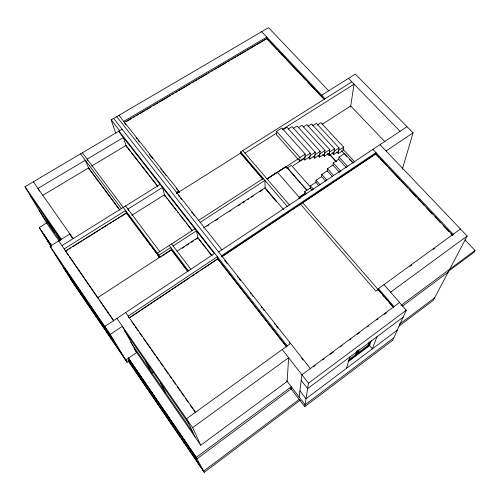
<?xml version="1.0" encoding="UTF-8"?>
<svg xmlns="http://www.w3.org/2000/svg" width="500" height="500" viewBox="0 0 500 500"><rect width="100%" height="100%" fill="white"/><g stroke="black" fill="none" stroke-linecap="round" stroke-linejoin="round"><path stroke-width="0.75" d="M309.981 156.625L304.788 160.006L305.2 154.044L281.856 128.012L276.606 131.325L276.581 134.956L299.706 160.969L304.956 157.556M266.906 178.888L286.106 166.444L300.444 183.031M299.706 160.969L299.913 157.475L276.606 131.325M299.081 198.688L299.175 197.225L304.625 193.606L305.644 194.775M300.575 204.225L375.938 291.119L378.45 289.288M302.738 202.781L393.656 307.394M304.55 194.55L304.775 191.588L310.225 187.969L312.281 190.306M291.144 388.881L291.312 386.806L196.306 457.325L204.219 472.312L300.375 400.131M314.931 155.706L309.788 159.062L310.269 153.131L287.006 127.312L283.113 129.775M310.138 188.925L310.406 185.912L315.875 182.288L318.981 185.794M319.806 154.806L314.713 158.138L315.25 152.238L292.087 126.625L288.225 129.075M321.556 96.725L321.7 95.194L355.3 74.1L413.081 132.85L402.356 169.106M315.856 182.494L316.081 180.2L321.538 176.588L325.594 181.131M324.613 153.919L319.562 157.219L320.163 151.356L297.087 125.95L293.263 128.375M321.494 176.956L321.775 174.469L327.225 170.863L332.337 176.531M329.344 153.044L324.338 156.319L325 150.488L302.013 125.288L298.225 127.694M299.163 397.044L301.906 374.762L399.55 302.462M334.006 152.181L329.05 155.431L329.762 149.631L306.863 124.631L303.113 127.019M327.181 171.238L327.494 168.706L332.944 165.106L339.637 172.469M332.119 152.838L333.688 154.556L334.456 148.787L311.644 123.981L307.925 126.35M332.894 165.487L333.244 162.919L338.713 159.306L346.488 167.794M336.694 151.988L338.256 153.694L339.081 147.956L316.356 123.35L312.675 125.7M338.656 159.688L339.038 157.081L344.494 153.488L353.369 163.094M317.35 125.05L321 122.719L343.638 147.137L343.119 150.494L338.256 153.694M350.544 107.05L354.087 84.156L282.425 129.438M290.569 388.137L304.769 406.675L308.469 383.188L406.3 310.194L383.975 284.619M375.662 154.144L376.006 152.631L221.6 255.719M346.5 368.3L350.019 356.9M348.963 359.594L355.706 354.544L356.9 350.9M356.075 355.675L357.938 350.069M377.95 290.113L378.438 288.65L460.425 228.988M357.362 354.712L359.019 349.787M368.938 342.581L367.912 345.4L357 353.575M368.263 346.544L370.125 341.481M371.419 340.513L369.538 345.588L348.056 361.688M377.013 336.706L372.3 348.9L369.431 345.456M406.3 310.194L392.719 340.288L304.769 406.675M452.544 235.569L453.175 234.262L372.919 149.369M380.025 144.644L467.156 236.05L433.375 300.294L399.031 326.069M464.85 239.775L475 250.463L473.931 252.344L448.75 271.044M242.994 202.913L243.919 201.85M393.837 337.806L305.075 404.75L286.556 380.606M397.325 330.087L306.019 398.738L299.931 390.825M348.2 361.213L369.725 345.081M299.15 399.444L203.588 471.119L128.056 360.431M399.087 324.487L434.688 297.787M403.169 317.137L307.613 388.625L301.212 380.381M400.95 305.425L475 250.463M291.613 388.537L197.075 458.781L128.544 358.512M402.425 306.194L448.125 272.238M200.738 445.256L287.175 381.413L288.606 357.688L192.644 427.663L200.738 445.256L134.188 348.913M313.356 366.881L315.238 365.487M322.762 359.906L324.019 358.981M330.294 354.331L333.431 352.006M340.331 346.894L342.212 345.5M349.744 339.925L350.994 338.994M357.269 334.35L359.781 332.488M367.306 326.912L368.562 325.981M376.719 319.944L377.975 319.012M384.25 314.369L386.756 312.506M390.581 292.188L467.156 236.05M409.913 266.388L411.8 265.012M433.2 249.438L434.456 248.519M290.6 343.456L186.5 418.8L195.169 437.2M153.106 372.013L151.838 372.894L145.931 361.7M72.019 237.819L69.9 233.975L50.087 246.269L72.138 281.537L127.15 362.306L129.863 360.444L128.5 358.131M127.15 362.306L110.219 334.394L122.369 326.262L136.688 352.537L125.756 360.006L70.319 278.619M386.044 150.963L413.081 132.85M129.075 317.913L217.706 258.725L286.7 346.887M129.825 317.675L170.55 290.475M171.844 289.613L189.944 277.519M191.238 276.656L194.469 274.5M195.763 273.631L198.994 271.475M200.287 270.613L217.744 258.95L286.212 346.456M221.737 256.65L375.75 153.756L452.706 235.238M221.775 256.881L266.462 227.019M267.762 226.15L271 223.988M272.294 223.125L290.431 211.006M291.725 210.138L294.962 207.975M296.262 207.106L375.037 154.475M214.775 253.331L104.8 326.45L120.781 352.706M299.919 197.056L304.981 193.694M218.669 252L407.019 126.681M334.137 151.194L339.081 147.956M338.738 150.35L343.638 147.137M333.688 154.556L338.594 151.331M160.381 257.094L171.469 249.862L187.65 271.219M319.913 153.806L325 150.488M324.725 152.919L329.762 149.631M176.938 251.231L197.838 237.562L212.075 255.806M182.281 248.275L184.237 246.994M186.85 245.287L188.806 244.006M191.412 242.3L193.369 241.025M195.325 239.744L197.938 238.038L196.438 230.819L173.144 245.981M329.462 152.05L334.456 148.787M194.869 228.812L157.413 253.144L158.887 257.594M293.194 165.669L303.669 158.863M310.062 155.612L315.25 152.238M159.688 257.431L158.956 255.212L170.794 247.512L171.637 250.45M315.025 154.7L320.163 151.356M203.469 227.938L265.081 187.794L283.463 209.412M206.85 226.275L208.812 224.994M215.356 220.731L217.975 219.025M229.75 211.344L231.062 210.494M238.256 205.8L240.225 204.519M242.838 202.812L244.806 201.537M247.419 199.831L248.731 198.975M251.35 197.269L253.312 195.994M259.856 191.725L262.475 190.019M97.65 297.706L171.4 249.631L188.056 271.613M85.037 296.65L83.787 297.462L76.256 285.312M299.913 157.475L305.2 154.044M200.2 222.344L264.925 180.375L265.087 188.312L276.5 201.737M267.562 178.681L277.312 172.144L300.194 198.406M279.194 171.144L285.469 167.069M267.688 178.625L270.956 176.506M272.269 175.656L279.462 170.994M280.769 170.144L298.506 158.644M286.625 168.388L291.331 165.331L310.525 187.131M305.025 156.537L310.269 153.131M198.631 220.356L263.319 178.494M322.062 124.356L350.706 106.013L384.963 141.756M177.475 193.238L179.45 191.994M244.95 153.112L276.506 133.175M118.925 115.331L178.775 190.906L176.506 192.338L176.844 193.781M240.731 153.4L240.619 151.931L351.831 81.844M176.756 193.394L241.075 152.825M131.819 215.294L164.456 194.794L192.494 230.712M65.425 251.006L126.438 212.825L159.644 257.294M65.562 251.244L67.531 250.012M68.844 249.188L70.806 247.956M72.775 246.725L81.956 240.981M83.263 240.162L100.306 229.494M101.619 228.669L107.519 224.975M108.831 224.156L111.456 222.512M112.762 221.694L126.531 213.075L159.719 257.525M61.919 245.619L160.131 184.444M55.663 231.669L54.344 232.481L46.006 218.363M50.969 246.394L39.212 227.519L47.194 222.644M42.794 195.319L88.575 167.881L119.931 210.05M91.694 166.012L125.962 145.475L157.838 186.319M59.013 240.981L46.725 223.181L25 186.744L122.125 129.244M124.087 122.562L266.781 38.394L324.387 99.381M126.194 121.669L131.575 118.494M133.594 117.3L134.944 116.506M136.287 115.712L138.306 114.525M139.65 113.731L144.356 110.95M145.706 110.156L151.088 106.981M153.106 105.794L154.45 105M155.794 104.206L157.812 103.012M159.156 102.219L170.594 95.469M172.613 94.281L173.956 93.488M175.3 92.694L177.319 91.5M178.663 90.706L190.1 83.963M192.119 82.769L193.463 81.975M194.812 81.181L196.825 79.994M198.175 79.2L206.919 74.037M208.263 73.244L209.606 72.45M211.625 71.263L212.975 70.469M214.319 69.675L216.337 68.481M217.681 67.688L226.425 62.531M227.769 61.737L229.788 60.544M231.137 59.75L232.481 58.956M233.825 58.163L235.844 56.975M237.188 56.181L245.931 51.019M247.281 50.225L249.3 49.037M250.644 48.244L255.35 45.462M256.694 44.669L265.444 39.513M123.719 121.388L266.769 37.088L266.794 39.312M115.538 132.812L111.188 119.869L268.538 27.688L328.7 90.8M348.462 78.394L400.081 131.3M261.675 31.7L325.044 98.725M266.788 38.719L268.919 40.975M269.988 42.106L277.45 50.006M278.512 51.137L285.444 58.475M286.512 59.6L306.231 80.487M307.3 81.619L314.762 89.519M315.825 90.65L322.756 97.987M375.681 154.037L379.425 158M380.487 159.131L387.431 166.481M388.5 167.613L399.719 179.488M400.781 180.619L407.725 187.975M409.331 189.669L416.269 197.025M417.875 198.719L424.281 205.506M426.419 207.769L432.294 213.988M434.963 216.819L440.306 222.475M443.506 225.863L448.85 231.519M450.981 233.781L452.587 235.481M342.775 148.981L354.831 162.013M341.581 150.794L346.856 156.5M349.487 159.356L352.656 162.787M339.038 157.081L347.9 166.731M329.694 154.35L336.488 161.8M329.663 154.6L335.931 161.469M327.469 153.7L329.05 155.431M333.244 162.919L341.006 171.444M322.794 154.613L324.338 156.319M318.006 155.5L319.562 157.219M327.494 168.706L333.656 175.538M313.15 156.406L314.713 158.138M308.219 157.319L309.788 159.062M321.775 174.469L326.875 180.169M303.25 158.287L304.788 160.006M316.081 180.2L320.138 184.762M310.406 185.912L313.425 189.344M286.106 166.444L307.119 190.419M301.469 184.2L306.588 190.069M304.775 191.588L306.831 193.938M378.438 288.65L393.988 306.575M377.756 289.344L381.325 293.469M382.35 294.644L384.387 297M385.412 298.175L387.45 300.531M388.981 302.3L393.062 307.013M242.775 150.575L289.369 204.963M240.619 151.931L287.175 206.419M240.706 153.056L262.844 178.988M240.725 153.338L262.85 179.256M355.35 354.106L355.706 354.544M124.569 123.175L126.013 125M136.131 137.781L137.094 139M138.062 140.219L139.506 142.044M149.144 154.219L152.513 158.481M160.706 168.831L161.669 170.05M162.631 171.269L163.6 172.481M164.562 173.7L166.006 175.525M176.125 188.312L177.087 189.531M178.05 190.75L179.013 191.962M116.725 116.625L221.912 249.844M178.675 195.825L179.631 197.037M180.594 198.256L181.55 199.469M191.631 212.237L192.587 213.456M193.55 214.669L194.506 215.888M113.625 118.438L310.325 368.531M224.625 260.319L227.506 263.988M237.125 276.225L238.088 277.45M239.05 278.669L240.494 280.506M250.106 292.738L251.069 293.962M252.031 295.188L252.994 296.413M261.169 306.806L262.131 308.031M263.094 309.256L264.056 310.481M274.15 323.325L275.113 324.55M276.075 325.769L278 328.219M289.062 342.287L290.019 343.512M301.562 358.194L303.006 360.025M111.188 119.869L119.675 130.694M119.006 131.088L287.262 345.869M118.562 131.35L214.306 253.644M126.144 146.031L130.419 151.512M131.369 152.731L138.975 162.475M139.925 163.694L148.006 174.044M148.956 175.263L149.906 176.481M150.856 177.7L157.513 186.225M164.594 195.306L167.444 198.956M168.394 200.175L176.462 210.512M177.406 211.731L178.356 212.95M179.306 214.163L185 221.462M186.425 223.287L192.119 230.588M198.881 239.25L206.469 248.969M207.413 250.188L211.681 255.656M282.238 349.506L308.469 383.188M171.588 243.938L190.837 269.244M169.237 245.463L188.469 270.825M125.581 205.963L159.787 251.606M82.4 152.762L158.956 255.212M80.569 153.844L121.369 208.588M88.8 168.419L119.669 209.925M125.681 312.569L195.544 412.256M131.756 321.737L134.438 325.562M135.331 326.838L138.006 330.656M139.794 333.206L142.025 336.394M143.369 338.306L150.512 348.506M151.406 349.781L155.425 355.513M156.312 356.788L158.994 360.613M159.887 361.887L163.012 366.35M164.356 368.263L168.375 374M169.262 375.275L171.5 378.462M172.838 380.369L175.519 384.194M177.3 386.744L179.981 390.569M180.875 391.844L184 396.306M185.338 398.219L188.019 402.044M190.25 405.225L192.931 409.05M193.825 410.325L195.162 412.238M33.356 181.794L73.156 238.625M116.912 318.394L192.644 427.663M25 186.744L61.375 239.262M124.169 330.262L188.694 423.45M30.431 195.856L60.875 239.85M130.65 342.244L192.756 432.075M39.212 210.588L59.856 240.45M58.688 240.931L113.644 320.569M65.869 251.65L68.519 255.487M69.4 256.769L98.519 298.969M99.394 300.231L113.769 321.062M39.212 227.519L51.531 245.544M128.1 357.55L196.306 457.325M41.25 230.787L51.388 245.619M42.587 232.938L51.381 245.806M128.606 358.806L192.081 451.694M46.513 239.231L51.356 246.325M129.113 360.144L193.656 454.631M50.087 246.269L110.219 334.394M128.125 360.788L204.219 472.312M55.156 254.381L108.819 333.056M63.338 267.462L115.288 343.675M89.231 304.337L96.344 315.887M65.763 251.581L64.181 248.9L125.575 210.544L126.944 214.175M56.744 233.875L60.562 240.387M151.869 392.844L154.144 396.788M39.519 191.106L37.987 188.412L85.319 160.225L89.219 169.412M172.544 423.106L174.469 426.538M191.544 450.688L198.5 463.656M160.387 382.575L165.688 392.925M128.85 317.469L128.175 316.131L217.369 256.65L217.838 259.544M87.75 160.544L87.156 159.125L123.406 137.537L126.475 147.062M128.456 210.538L127.919 209.081L162.5 187.475L164.887 196.394M178.775 190.906L179.106 192.356"/></g></svg>
